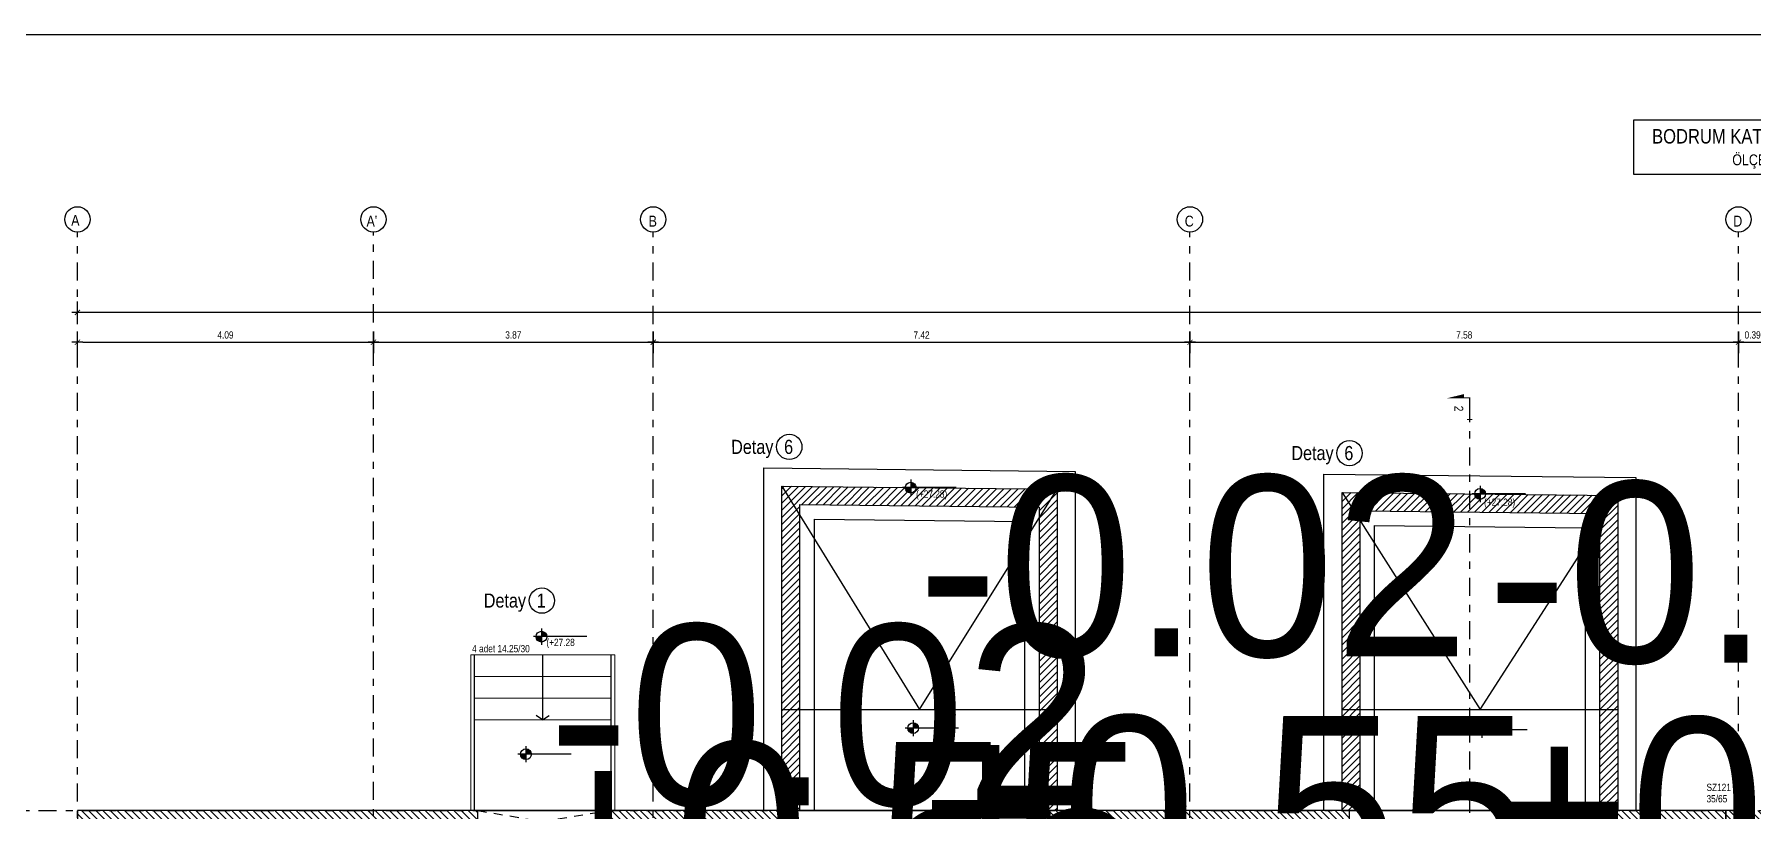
# Model space of a CAD drawing. Header units: metres. Extents: x 419734 to 420376, y 4564732 to 4565123.
# Drawn here: x 419930.48 to 419954.22, y 4565112.12 to 4565122.85 of the extents above; entities that cross this region are included whole.
import ezdxf
from ezdxf.enums import TextEntityAlignment as Align

# ---------------------------------------------------------------- set-up
doc = ezdxf.new("R2018")
doc.units = ezdxf.units.M
for name, pattern in [('CONTINUA', [0]), ('NASCOSTA', [0.375, 0.25, -0.125]), ('TRATTO-PUNTO', [1, 0.5, -0.25, 0, -0.25])]:
    doc.linetypes.add(name, pattern=pattern)
doc.layers.get('Defpoints').update_dxf_attribs({"color": 5})
for name, color, linetype in [("07-ENTITA' COPRENTE", 7, 'Continuous'), ('07-TITOLI', 4, 'CONTINUA'), ('SW_ASSI', 7, 'TRATTO-PUNTO'), ('SW_DIM', 33, 'Continuous'), ('SW_DIR', 33, 'Continuous'), ('SW_MAGRONE', 2, 'Continuous'), ('SW_QUOTE', 1, 'Continuous'), ('SW_SEZIONI_CARPENTERIA', 4, 'Continuous'), ('SW_SOTTILE_02', 1, 'Continuous'), ('SW_TESTI', 2, 'Continuous'), ('SW_TRATT_GRIGIO', 252, 'NASCOSTA'), ('SW_TRATTEGGIO_252', 252, 'Continuous'), ('SW_TXT_TESTI', 1, 'Continuous')]:
    doc.layers.add(name, color=color, linetype=linetype)
doc.layers.add('SWS_STR_Sottili-01', color=9, linetype='Continuous', lineweight=15)
doc.styles.add('Arial Narrow_5', font='ARIALN.TTF', dxfattribs={"height": 0.5})
doc.styles.add('ITALFERR', font='romans.shx', dxfattribs={"width": 0.8})
doc.styles.get("Standard").update_dxf_attribs({"font": 'arial.ttf'})
doc.styles.add('SWS', font='ARIALN.TTF')
doc.dimstyles.new('DIM-SW-50_m', dxfattribs={"dimtxt": 0.1, "dimasz": 0.075, "dimexe": 0.125, "dimexo": 0.125, "dimgap": 0.05, "dimtad": 1, "dimzin": 1, "dimdsep": 46, "dimtxsty": 'SWS', "dimblk1": 'D', "dimblk2": 'D', "dimsah": 1, "dimcen": 0.0075, "dimdle": 0.0625, "dimse1": 1, "dimse2": 1, "dimclrd": 256, "dimclre": 256, "dimclrt": 256, "dimazin": 0, "dimtfac": 0.75, "dimtmove": 1, "dimatfit": 3, "dimldrblk": 'D', "dimfxl": 0.125, "dimtvp": 1.5, "dimtolj": 1, "dimtzin": 0, "dimarcsym": 0})
pattern_1 = [(45, (109.6133, 107.38215), (-0.0494974746831, 0.0494974746831), [])]

# ---------------------------------------------------------------- blocks, each defined once
blk = doc.blocks.new('*U6')
at = {"layer": 'SW_QUOTE', "const_width": 0.0003}
blk.add_lwpolyline([(0, 0), (-0.006, 0), (-0.006, 0.00159)], dxfattribs=at)
at = {"layer": 'SW_QUOTE', "const_width": 0.0003, "flags": 128}
blk.add_lwpolyline([(0, -0.00075), (0, 0.00075)], dxfattribs=at)
at = {"layer": 'SW_QUOTE'}
blk.add_solid([(-0.00585, 0.00159), (-0.00701, 0.00159), (-0.00585, 0.00624)], dxfattribs=at)
at = {"layer": 'SW_TESTI', "color": 3, "style": 'SWS'}
blk.add_attdef('SEZ', text='', height=0.0025, dxfattribs=at).set_placement((-0.003, 0.003), align=Align.MIDDLE)
at = {"layer": 'SW_TESTI', "style": 'SWS'}
for tag, p in [('RIF_DOC_SEC', (-0.003, -0.0055)), ('RIF_DOC', (-0.003, -0.0025))]:
    blk.add_attdef(tag, text='', height=0.002, dxfattribs=at).set_placement(p, align=Align.MIDDLE)
blk = doc.blocks.new('*U571')
at = {"layer": 'SW_TESTI', "color": 3, "style": 'ITALFERR', "width": 0.8}
for tag, p in [('EVENTUALE_1', (0, -0.6)), ('EVENTUALE_2', (0, -1.25))]:
    blk.add_attdef(tag, text='', height=0.3, dxfattribs=at).set_placement(p, align=Align.CENTER)
at = {"layer": 'SW_TESTI', "color": 2, "style": 'ITALFERR', "width": 0.8}
blk.add_attdef('EVENTUALE_3', text='', height=0.3, dxfattribs=at).set_placement((0, -1.9), align=Align.CENTER)
at = {"color": 255}
blk.add_wipeout([(-3.694, 1.5), (-3.694, 0), (3.694, 0), (3.694, 1.5)], dxfattribs=at).dxf.layer = "07-ENTITA' COPRENTE"
at = {"layer": 'SW_SOTTILE_02', "ltscale": 0.02}
blk.add_lwpolyline([(-3.694, 0), (3.694, 0), (3.694, 1.5), (-3.694, 1.5)], close=True, dxfattribs=at)
at = {"layer": 'SW_TESTI', "color": 3, "style": 'ITALFERR', "width": 0.8}
blk.add_attdef('TITOLO', text='', height=0.4, dxfattribs=at).set_placement((0, 0.85), align=Align.CENTER)
at = {"layer": 'SW_TESTI', "color": 2, "style": 'ITALFERR', "width": 0.8}
blk.add_attdef('SCALA', text='', height=0.3, dxfattribs=at).set_placement((0, 0.25), align=Align.CENTER)
blk = doc.blocks.new('*U189')
h = blk.add_hatch(color=256)
h.dxf.hatch_style = 1
h.paths.add_polyline_path([(0, 0), (-0.00149, 0, 0.198912), (-0.00105, -0.00105, 0.198912), (0, -0.00149)])
h.paths.add_polyline_path([(0.00149, 0, 0.198912), (0.00105, 0.00105, 0.198912), (0, 0.00149), (0, 0)])
for p, q in [((0.01253, 0), (-0.00223, 0)), ((0, 0.00223), (0, -0.00223))]:
    blk.add_line(p, q)
blk.add_circle((0, 0), 0.00149)
at = {"color": 2, "lineweight": 30, "flags": 104}
blk.add_attdef('TRAC', text='', height=0.0025, dxfattribs=at).set_placement((0.00191, 0.00337), align=Align.TOP_LEFT)
blk = doc.blocks.new('D')
for p, q in [((-1, 0), (1, 0)), ((0, 2), (0, -2))]:
    blk.add_line(p, q)
at = {"const_width": 0.141}
blk.add_lwpolyline([(0.48, 0.48), (-0.48, -0.48)], dxfattribs=at)
blk = doc.blocks.new('*D609')
at = {"layer": 'Defpoints', "color": 0, "ltscale": 0.5, "transparency": 16777216}
for p in [(419935.166, 4565118.597), (419931.075, 4565112.125), (419935.166, 4565112.125)]:
    blk.add_point(p, dxfattribs=at)
at = {"layer": 'SW_DIM', "lineweight": -2, "ltscale": 0.5, "transparency": 16777216}
blk.add_line((419931.15, 4565118.597), (419935.091, 4565118.597), dxfattribs=at)
at = {"layer": 'SW_DIM', "lineweight": -2, "ltscale": 0.5, "transparency": 16777216, "xscale": 0.075, "yscale": 0.075, "zscale": 0.075, "rotation": 180}
blk.add_blockref('D', (419931.075, 4565118.597), dxfattribs=at)
at = {"layer": 'SW_DIM', "lineweight": -2, "ltscale": 0.5, "transparency": 16777216, "xscale": 0.075, "yscale": 0.075, "zscale": 0.075}
blk.add_blockref('D', (419935.166, 4565118.597), dxfattribs=at)
at = {"layer": 'SW_DIM', "ltscale": 0.5, "transparency": 16777216, "insert": (419933.121, 4565118.698), "char_height": 0.1, "attachment_point": 5, "style": 'SWS'}
blk.add_mtext('\\A1;4.09', dxfattribs=at)
blk = doc.blocks.new('*D610')
at = {"layer": 'Defpoints', "color": 0, "ltscale": 0.5, "transparency": 16777216}
for p in [(419939.031, 4565118.597), (419939.031, 4565118.113), (419935.166, 4565112.125)]:
    blk.add_point(p, dxfattribs=at)
at = {"layer": 'SW_DIM', "lineweight": -2, "ltscale": 0.5, "transparency": 16777216}
blk.add_line((419935.241, 4565118.597), (419938.956, 4565118.597), dxfattribs=at)
at = {"layer": 'SW_DIM', "lineweight": -2, "ltscale": 0.5, "transparency": 16777216, "xscale": 0.075, "yscale": 0.075, "zscale": 0.075, "rotation": 180}
blk.add_blockref('D', (419935.166, 4565118.597), dxfattribs=at)
at = {"layer": 'SW_DIM', "lineweight": -2, "ltscale": 0.5, "transparency": 16777216, "xscale": 0.075, "yscale": 0.075, "zscale": 0.075}
blk.add_blockref('D', (419939.031, 4565118.597), dxfattribs=at)
at = {"layer": 'SW_DIM', "ltscale": 0.5, "transparency": 16777216, "insert": (419937.098, 4565118.698), "char_height": 0.1, "attachment_point": 5, "style": 'SWS'}
blk.add_mtext('\\A1;3.87', dxfattribs=at)
blk = doc.blocks.new('*D611')
at = {"layer": 'Defpoints', "color": 0, "ltscale": 0.5, "transparency": 16777216}
for p in [(419946.448, 4565118.597), (419946.448, 4565118.161), (419939.031, 4565118.113)]:
    blk.add_point(p, dxfattribs=at)
at = {"layer": 'SW_DIM', "lineweight": -2, "ltscale": 0.5, "transparency": 16777216}
blk.add_line((419939.106, 4565118.597), (419946.373, 4565118.597), dxfattribs=at)
at = {"layer": 'SW_DIM', "lineweight": -2, "ltscale": 0.5, "transparency": 16777216, "xscale": 0.075, "yscale": 0.075, "zscale": 0.075, "rotation": 180}
blk.add_blockref('D', (419939.031, 4565118.597), dxfattribs=at)
at = {"layer": 'SW_DIM', "lineweight": -2, "ltscale": 0.5, "transparency": 16777216, "xscale": 0.075, "yscale": 0.075, "zscale": 0.075}
blk.add_blockref('D', (419946.448, 4565118.597), dxfattribs=at)
at = {"layer": 'SW_DIM', "ltscale": 0.5, "transparency": 16777216, "insert": (419942.739, 4565118.697), "char_height": 0.1, "attachment_point": 5, "style": 'SWS'}
blk.add_mtext('\\A1;7.42', dxfattribs=at)
blk = doc.blocks.new('*D612')
at = {"layer": 'Defpoints', "color": 0, "ltscale": 0.5, "transparency": 16777216}
for p in [(419954.028, 4565118.597), (419946.448, 4565118.161), (419954.028, 4565118.169)]:
    blk.add_point(p, dxfattribs=at)
at = {"layer": 'SW_DIM', "lineweight": -2, "ltscale": 0.5, "transparency": 16777216}
blk.add_line((419946.523, 4565118.597), (419953.953, 4565118.597), dxfattribs=at)
at = {"layer": 'SW_DIM', "lineweight": -2, "ltscale": 0.5, "transparency": 16777216, "xscale": 0.075, "yscale": 0.075, "zscale": 0.075, "rotation": 180}
blk.add_blockref('D', (419946.448, 4565118.597), dxfattribs=at)
at = {"layer": 'SW_DIM', "lineweight": -2, "ltscale": 0.5, "transparency": 16777216, "xscale": 0.075, "yscale": 0.075, "zscale": 0.075}
blk.add_blockref('D', (419954.028, 4565118.597), dxfattribs=at)
at = {"layer": 'SW_DIM', "ltscale": 0.5, "transparency": 16777216, "insert": (419950.238, 4565118.698), "char_height": 0.1, "attachment_point": 5, "style": 'SWS'}
blk.add_mtext('\\A1;7.58', dxfattribs=at)
blk = doc.blocks.new('*D613')
at = {"layer": 'Defpoints', "color": 0, "ltscale": 0.5, "transparency": 16777216}
for p in [(419954.418, 4565118.597), (419954.028, 4565118.169), (419954.418, 4565118.184)]:
    blk.add_point(p, dxfattribs=at)
at = {"layer": 'SW_DIM', "lineweight": -2, "ltscale": 0.5, "transparency": 16777216}
blk.add_line((419954.103, 4565118.597), (419954.343, 4565118.597), dxfattribs=at)
at = {"layer": 'SW_DIM', "lineweight": -2, "ltscale": 0.5, "transparency": 16777216, "xscale": 0.075, "yscale": 0.075, "zscale": 0.075, "rotation": 180}
blk.add_blockref('D', (419954.028, 4565118.597), dxfattribs=at)
at = {"layer": 'SW_DIM', "lineweight": -2, "ltscale": 0.5, "transparency": 16777216, "xscale": 0.075, "yscale": 0.075, "zscale": 0.075}
blk.add_blockref('D', (419954.418, 4565118.597), dxfattribs=at)
at = {"layer": 'SW_DIM', "ltscale": 0.5, "transparency": 16777216, "insert": (419954.223, 4565118.698), "char_height": 0.1, "attachment_point": 5, "style": 'SWS'}
blk.add_mtext('\\A1;0.39', dxfattribs=at)
blk = doc.blocks.new('*D619')
at = {"layer": 'Defpoints', "color": 0, "ltscale": 0.5, "transparency": 16777216}
for p in [(419931.075, 4565119.01), (419931.075, 4565118.324), (419979.548, 4565118.324)]:
    blk.add_point(p, dxfattribs=at)
at = {"layer": 'SW_DIM', "lineweight": -2, "ltscale": 0.5, "transparency": 16777216}
blk.add_line((419979.473, 4565119.01), (419931.15, 4565119.01), dxfattribs=at)
at = {"layer": 'SW_DIM', "lineweight": -2, "ltscale": 0.5, "transparency": 16777216, "xscale": 0.075, "yscale": 0.075, "zscale": 0.075, "rotation": 180}
blk.add_blockref('D', (419931.075, 4565119.01), dxfattribs=at)
at = {"layer": 'SW_DIM', "lineweight": -2, "ltscale": 0.5, "transparency": 16777216, "xscale": 0.075, "yscale": 0.075, "zscale": 0.075}
blk.add_blockref('D', (419979.548, 4565119.01), dxfattribs=at)
at = {"layer": 'SW_DIM', "ltscale": 0.5, "transparency": 16777216, "insert": (419955.312, 4565119.111), "char_height": 0.1, "attachment_point": 5, "style": 'SWS'}
blk.add_mtext('\\A1;48.47', dxfattribs=at)

msp = doc.modelspace()

# ---------------------------------------------------------------- hatches: boundary and pattern name
at = {"layer": 'SW_TRATTEGGIO_252'}
h = msp.add_hatch(dxfattribs=at)
h.set_pattern_fill('_USER', color=256, scale=0.07, angle=45, pattern_type=0)
h.set_pattern_definition(pattern_1)
h.paths.add_polyline_path([(419944.61271, 4565116.56583), (419940.80871, 4565116.60793), (419941.05871, 4565116.20244), (419941.05871, 4565116.35515), (419944.36271, 4565116.31859), (419944.36271, 4565116.16587)])
h.paths.add_polyline_path([(419941.05871, 4565116.20244), (419940.80871, 4565116.60793), (419940.80871, 4565113.52294), (419941.05871, 4565113.52294)])
h.paths.add_polyline_path([(419944.61271, 4565116.56583), (419944.36271, 4565116.16587), (419944.36271, 4565113.52294), (419944.61271, 4565113.52294)])
h.paths.add_polyline_path([(419944.61271, 4565113.52294), (419944.36271, 4565113.52294), (419944.36271, 4565112.1248), (419944.61271, 4565112.1248)])
h.paths.add_polyline_path([(419941.05871, 4565113.52294), (419940.80871, 4565113.52294), (419940.80871, 4565112.1248), (419941.05871, 4565112.1248)])
h = msp.add_hatch(dxfattribs=at)
h.set_pattern_fill('_USER', color=256, scale=0.07, angle=45, pattern_type=0)
h.set_pattern_definition(pattern_1)
h.paths.add_polyline_path([(419948.79994, 4565116.12907), (419948.54994, 4565116.52227), (419948.54994, 4565113.52294), (419948.79994, 4565113.52294)])
h.paths.add_polyline_path([(419948.79994, 4565113.52294), (419948.54994, 4565113.52294), (419948.54994, 4565112.1248), (419948.79994, 4565112.1248)])
h.paths.add_polyline_path([(419952.35894, 4565116.48012), (419950.53131, 4565116.50034, -1), (419950.38257, 4565116.50199), (419948.54994, 4565116.52227), (419948.79994, 4565116.12907), (419948.79994, 4565116.26948), (419952.10894, 4565116.23287), (419952.10894, 4565116.09142)])
h.paths.add_polyline_path([(419952.35894, 4565116.48012), (419952.10894, 4565116.09142), (419952.10894, 4565113.52294), (419952.35894, 4565113.52294)])
h.paths.add_polyline_path([(419952.35894, 4565113.52294), (419952.10894, 4565113.52294), (419952.10894, 4565112.1248), (419952.35894, 4565112.1248)])
h.paths.add_polyline_path([(419950.47971, 4565116.28295), (419950.95959, 4565116.28295), (419950.95959, 4565116.49113), (419950.47971, 4565116.49113)], flags=24)
h = msp.add_hatch(dxfattribs=at)
h.set_pattern_fill('_USER', color=256, scale=0.07, angle=135, pattern_type=0)
h.set_pattern_definition([(135, (419903.25018, 4565202.766886), (-0.049497475, -0.049497475), [])])
edge = h.paths.add_edge_path()
edge.add_line((419974.79817, 4565109.9248), (419974.79817, 4565106.3248))
edge.add_line((419974.79817, 4565106.3248), (419970.54817, 4565106.3248))
edge.add_line((419970.54817, 4565106.3248), (419970.54817, 4565108.9248))
edge.add_line((419970.54817, 4565108.9248), (419970.24817, 4565108.9248))
edge.add_line((419970.24817, 4565108.9248), (419970.24817, 4565106.3248))
edge.add_line((419970.24817, 4565106.3248), (419965.99817, 4565106.3248))
edge.add_line((419965.99817, 4565106.3248), (419965.99817, 4565108.9248))
edge.add_line((419965.99817, 4565108.9248), (419965.69817, 4565108.9248))
edge.add_line((419965.69817, 4565108.9248), (419965.69817, 4565106.3248))
edge.add_line((419965.69817, 4565106.3248), (419960.44817, 4565106.3248))
edge.add_line((419960.44817, 4565106.3248), (419960.44817, 4565108.9248))
edge.add_line((419960.44817, 4565108.9248), (419960.14817, 4565108.9248))
edge.add_line((419960.14817, 4565108.9248), (419960.14817, 4565106.0248))
edge.add_line((419960.14817, 4565106.0248), (419965.99817, 4565106.0248))
edge.add_line((419965.99817, 4565106.0248), (419970.24817, 4565106.0248))
edge.add_line((419970.24817, 4565106.0248), (419975.09817, 4565106.0248))
edge.add_line((419975.09817, 4565106.0248), (419975.09817, 4565109.93197))
h.paths.add_polyline_path([(419960.67317, 4565099.3248), (419960.02317, 4565099.3248), (419960.02317, 4565098.9748), (419960.67317, 4565098.9748)])
h.paths.add_polyline_path([(419935.49057, 4565106.6248), (419934.84057, 4565106.6248), (419934.84057, 4565105.9748), (419935.49057, 4565105.9748)])
h.paths.add_polyline_path([(419939.35571, 4565106.6248), (419938.70571, 4565106.6248), (419938.70571, 4565105.9748), (419939.35571, 4565105.9748)])
h.paths.add_polyline_path([(419931.42544, 4565106.6248), (419931.07544, 4565106.6248), (419931.07544, 4565105.9748), (419931.42544, 4565105.9748)])
h.paths.add_polyline_path([(419939.35571, 4565099.3248), (419938.70571, 4565099.3248), (419938.70571, 4565098.9748), (419939.35571, 4565098.9748)])
h.paths.add_polyline_path([(419954.59317, 4565099.6248), (419954.24317, 4565099.6248), (419954.24317, 4565098.9748), (419954.59317, 4565098.9748)])
h.paths.add_polyline_path([(419954.20317, 4565099.6248), (419953.85317, 4565099.6248), (419953.85317, 4565098.9748), (419954.20317, 4565098.9748)])
h.paths.add_polyline_path([(419954.59317, 4565112.1248), (419954.24317, 4565112.1248), (419954.24317, 4565111.4748), (419954.59317, 4565111.4748)])
h.paths.add_polyline_path([(419954.20317, 4565112.1248), (419953.85317, 4565112.1248), (419953.85317, 4565111.4748), (419954.20317, 4565111.4748)])
h.paths.add_polyline_path([(419955.59317, 4565112.1248), (419954.59317, 4565112.1248), (419954.59317, 4565111.8248), (419955.59317, 4565111.8248)])
h.paths.add_polyline_path([(419936.60571, 4565111.8248), (419936.60571, 4565112.1248), (419931.07544, 4565112.1248), (419931.07544, 4565106.6248), (419931.37544, 4565106.6248), (419931.37544, 4565111.8248)])
h.paths.add_polyline_path([(419940.90871, 4565111.8248), (419940.90871, 4565112.1248), (419939.30591, 4565112.1248), (419938.40571, 4565112.1248), (419938.40571, 4565111.8248)])
h.paths.add_polyline_path([(419948.65494, 4565111.8248), (419948.65494, 4565112.1248), (419944.51271, 4565112.1248), (419944.51271, 4565111.8248)])
h.paths.add_polyline_path([(419952.25894, 4565112.1248), (419952.25894, 4565111.8248), (419953.85317, 4565111.8248), (419953.85317, 4565112.1248)])
h.paths.add_polyline_path([(419957.34817, 4565111.8248), (419957.34817, 4565112.1248), (419955.59317, 4565112.1248), (419955.59317, 4565111.8248)])
h.paths.add_polyline_path([(419961.92317, 4565111.8248), (419961.92317, 4565112.1248), (419960.04837, 4565112.1248), (419959.74817, 4565112.1248), (419959.74817, 4565111.8248), (419960.04837, 4565111.8248), (419960.14817, 4565111.8248), (419960.14817, 4565109.9248), (419960.44817, 4565109.9248), (419960.44817, 4565111.8248)])
h.paths.add_polyline_path([(419966.97317, 4565111.8248), (419966.97317, 4565112.1248), (419964.32317, 4565112.1248), (419964.32317, 4565111.8248), (419965.69817, 4565111.8248), (419965.69817, 4565109.9248), (419965.99817, 4565109.9248), (419965.99817, 4565111.8248)])
h.paths.add_polyline_path([(419971.52317, 4565111.8248), (419971.52317, 4565112.1248), (419969.37317, 4565112.1248), (419969.37317, 4565111.8248), (419970.24817, 4565111.8248), (419970.24817, 4565109.9248), (419970.54817, 4565109.9248), (419970.54817, 4565111.8248)])
h.paths.add_polyline_path([(419973.92317, 4565112.1248), (419973.92317, 4565111.8248), (419974.79817, 4565111.8248), (419974.79817, 4565109.9248), (419975.09817, 4565109.93197), (419975.09817, 4565111.8248), (419975.09817, 4565112.1248)])
h.paths.add_polyline_path([(419975.97317, 4565111.8248), (419975.97317, 4565112.1248), (419975.09817, 4565112.1248), (419975.09817, 4565111.8248)])
h.paths.add_polyline_path([(419976.34817, 4565098.9748), (419976.34817, 4565099.2748), (419975.59817, 4565099.2748), (419975.59817, 4565098.9748)])
h.paths.add_polyline_path([(419978.74817, 4565099.2748), (419978.74817, 4565098.9748), (419979.54817, 4565098.9748), (419979.54817, 4565106.6248), (419979.54817, 4565112.1248), (419978.37317, 4565112.1248), (419978.37317, 4565111.8248), (419979.24817, 4565111.8248), (419979.24817, 4565099.2748)])
h.paths.add_polyline_path([(419973.44817, 4565099.2748), (419973.44817, 4565098.9748), (419974.79817, 4565098.9748), (419974.79817, 4565099.2748)])
h.paths.add_polyline_path([(419965.29817, 4565099.2748), (419965.29817, 4565098.9748), (419971.04817, 4565098.9748), (419971.04817, 4565099.2748)])
h.paths.add_polyline_path([(419962.89817, 4565098.9748), (419962.89817, 4565099.2748), (419960.67317, 4565099.2748), (419960.67317, 4565098.9748)])
h.paths.add_polyline_path([(419959.74817, 4565099.2748), (419959.74817, 4565098.9748), (419960.02317, 4565098.9748), (419960.02317, 4565099.2748)])
h.paths.add_polyline_path([(419957.34817, 4565098.9748), (419957.34817, 4565099.2748), (419955.59317, 4565099.2748), (419955.59317, 4565098.9748)])
h.paths.add_polyline_path([(419952.69367, 4565098.9748), (419952.69367, 4565099.2748), (419939.35571, 4565099.2748), (419939.35571, 4565098.9748)])
h.paths.add_polyline_path([(419934.27544, 4565099.2748), (419934.27544, 4565098.9748), (419938.70571, 4565098.9748), (419938.70571, 4565099.2748)])
h.paths.add_polyline_path([(419931.87544, 4565098.9748), (419931.87544, 4565099.2748), (419931.37544, 4565099.2748), (419931.37544, 4565105.9748), (419931.07544, 4565105.9748), (419931.07544, 4565098.9748)])

# ---------------------------------------------------------------- linework, layer by layer
msp.add_line((419805.79921, 4565122.85209), (420103.04921, 4565122.85209))
at = {"linetype": 'ByBlock'}
for points in [[(419936.60571, 4565112.1248), (419938.40571, 4565112.1248), (419938.40571, 4565111.8248), (419936.60571, 4565111.8248)], [(419940.90871, 4565112.1248), (419944.51271, 4565112.1248), (419944.51271, 4565111.8248), (419940.90871, 4565111.8248)], [(419948.65494, 4565112.1248), (419952.25894, 4565112.1248), (419952.25894, 4565111.8248), (419948.65494, 4565111.8248)]]:
    msp.add_lwpolyline(points, close=True, dxfattribs=at)
at = {"layer": 'SW_ASSI', "color": 8, "ltscale": 0.5}
msp.add_line((419950.31315, 4565095.89351), (419950.31315, 4565117.53085), dxfattribs=at)
at = {"layer": 'SW_ASSI', "ltscale": 0.5}
for points in [[(419931.07544, 4565095.44923), (419931.07544, 4565120.12084)], [(419935.16557, 4565095.47219), (419935.16557, 4565120.12084)], [(419939.03071, 4565095.44923), (419939.03071, 4565120.12084)], [(419946.44813, 4565095.44923), (419946.44813, 4565120.12084)], [(419954.02817, 4565095.44923), (419954.02817, 4565120.12084)], [(419928.1377, 4565112.1248), (419981.18249, 4565112.1248)]]:
    msp.add_lwpolyline(points, dxfattribs=at)
at = {"layer": 'SW_MAGRONE'}
for points in [[(419940.55871, 4565112.1248), (419940.55871, 4565116.86071), (419944.86271, 4565116.81308), (419944.86271, 4565112.1248)], [(419948.29994, 4565112.1248), (419948.29994, 4565116.77505), (419952.60894, 4565116.72737), (419952.60894, 4565112.1248)], [(419941.25871, 4565112.1248), (419941.25871, 4565116.15292), (419944.16271, 4565116.12079), (419944.16271, 4565112.1248)], [(419948.99994, 4565112.1248), (419948.99994, 4565116.06726), (419951.90894, 4565116.03507), (419951.90894, 4565112.1248)]]:
    msp.add_lwpolyline(points, dxfattribs=at)
msp.add_lwpolyline([(419931.37544, 4565111.8248), (419939.30591, 4565111.8248), (419946.72334, 4565111.8248), (419953.85317, 4565111.8248), (419953.85317, 4565112.1248), (419946.72334, 4565112.1248), (419939.30591, 4565112.1248), (419931.07544, 4565112.1248), (419931.07544, 4565106.6248), (419931.37544, 4565106.6248)], close=True, dxfattribs=at)
at = {"layer": 'SW_SEZIONI_CARPENTERIA'}
for points in [[(419940.80871, 4565112.1248), (419940.80871, 4565116.60793), (419944.61271, 4565116.56583), (419944.61271, 4565112.1248)], [(419948.54994, 4565112.1248), (419948.54994, 4565116.52227), (419952.35894, 4565116.48012), (419952.35894, 4565112.1248)], [(419941.05871, 4565112.1248), (419941.05871, 4565116.35515), (419944.36271, 4565116.31859), (419944.36271, 4565112.1248)], [(419948.79994, 4565112.1248), (419948.79994, 4565116.26948), (419952.10894, 4565116.23287), (419952.10894, 4565112.1248)]]:
    msp.add_lwpolyline(points, dxfattribs=at)
msp.add_lwpolyline([(419954.20317, 4565112.1248), (419953.85317, 4565112.1248), (419953.85317, 4565111.4748), (419954.20317, 4565111.4748)], close=True, dxfattribs=at)
at = {"layer": 'SW_TRATT_GRIGIO', "ltscale": 0.5}
for points in [[(419936.60571, 4565111.8248), (419938.40571, 4565112.1248)], [(419936.60571, 4565112.1248), (419938.40571, 4565111.8248)]]:
    msp.add_lwpolyline(points, dxfattribs=at)
msp.add_lwpolyline([(419936.60571, 4565112.1248), (419938.40571, 4565112.1248), (419938.40571, 4565111.8248), (419936.60571, 4565111.8248)], close=True, dxfattribs=at)
at = {"layer": 'SW_TXT_TESTI', "linetype": 'ByBlock'}
for p, q in [((419936.56071, 4565112.1248), (419936.56071, 4565114.27929)), ((419938.45071, 4565112.1248), (419938.45071, 4565114.27929)), ((419948.55494, 4565113.52294), (419952.35894, 4565113.52294))]:
    msp.add_line(p, q, dxfattribs=at)
for points in [[(419940.80871, 4565116.60793), (419942.71071, 4565113.52294), (419944.61271, 4565116.56583)], [(419948.54994, 4565116.52227), (419950.45694, 4565113.52294), (419952.35894, 4565116.48012)], [(419937.50321, 4565114.27929), (419937.50321, 4565113.37929)], [(419937.50321, 4565113.37929), (419937.41361, 4565113.43834)], [(419937.50321, 4565113.37929), (419937.5928, 4565113.43834)], [(419940.80871, 4565113.52294), (419944.61271, 4565113.52294)]]:
    msp.add_lwpolyline(points, dxfattribs=at)
at = {"layer": 'SW_TXT_TESTI', "color": 1}
for centre in [(419931.07544, 4565120.29584), (419935.16557, 4565120.29584), (419939.03071, 4565120.29584), (419946.44813, 4565120.29584), (419954.02817, 4565120.29584), (419940.91185, 4565117.15093), (419948.65308, 4565117.06526), (419937.49345, 4565115.02695)]:
    msp.add_circle(centre, 0.175, dxfattribs=at)
at = {"layer": 'SWS_STR_Sottili-01', "color": 1}
for p, q in [((419938.45342, 4565113.97929), (419936.56071, 4565113.97929)), ((419938.45342, 4565113.67929), (419936.56071, 4565113.67929)), ((419938.45342, 4565113.37929), (419936.56071, 4565113.37929))]:
    msp.add_line(p, q, dxfattribs=at)
msp.add_lwpolyline([(419936.51071, 4565112.1248), (419936.51071, 4565114.27929), (419938.50071, 4565114.27929), (419938.50071, 4565112.1248)], dxfattribs=at)

# ---------------------------------------------------------------- block references
ref = msp.add_blockref('*U6', (419950.31315, 4565117.53085), dxfattribs=dict(xscale=-50, yscale=50, zscale=50, rotation=89.99999999999993))
ref.add_attrib('SEZ', '2', dxfattribs={"layer": 'SW_TESTI', "color": 3, "height": 0.125, "rotation": 270, "style": 'SWS'}).set_placement((419950.16315, 4565117.68085), align=Align.MIDDLE)
at = {"layer": '07-TITOLI'}
ref = msp.add_blockref('*U571', (419954.42421, 4565120.91868), dxfattribs=dict(at, xscale=0.5, yscale=0.5, zscale=0.5))
ref.add_attrib('TITOLO', 'BODRUM KAT DONATI PLANI', dxfattribs={"layer": 'SW_TESTI', "color": 3, "height": 0.2, "style": 'SWS'}).set_placement((419954.42421, 4565121.34368), align=Align.CENTER)
ref.add_attrib('SCALA', 'ÖLÇEK 1:50', dxfattribs={"layer": 'SW_TESTI', "height": 0.15, "style": 'SWS'}).set_placement((419954.42421, 4565121.04368), align=Align.CENTER)
at = {"layer": 'SW_QUOTE', "ltscale": 0.5}
ref = msp.add_blockref('*U189', (419942.58908, 4565116.58823), dxfattribs=dict(at, xscale=50, yscale=50, zscale=50))
lines = msp.add_mtext('-0.02', dxfattribs={"layer": '0', "color": 2, "insert": (419942.68483, 4565116.75679), "char_height": 2.5, "attachment_point": 1})
ref.add_attrib('TRAC', '', (419942.68483, 4565116.75679), dxfattribs={"flags": 104}).embed_mtext(lines)
ref = msp.add_blockref('*U189', (419950.45694, 4565116.50116), dxfattribs=dict(at, xscale=50, yscale=50, zscale=50))
lines = msp.add_mtext('-0.02', dxfattribs={"layer": '0', "color": 2, "insert": (419950.55268, 4565116.66973), "char_height": 2.5, "attachment_point": 1})
ref.add_attrib('TRAC', '', (419950.55268, 4565116.66973), dxfattribs={"flags": 104}).embed_mtext(lines)
ref = msp.add_blockref('*U189', (419937.48723, 4565114.52929), dxfattribs=dict(at, xscale=50, yscale=50, zscale=50))
lines = msp.add_mtext('-0.02', dxfattribs={"layer": '0', "color": 2, "insert": (419937.58297, 4565114.69786), "char_height": 2.5, "attachment_point": 1})
ref.add_attrib('TRAC', '', (419937.58297, 4565114.69786), dxfattribs={"flags": 104}).embed_mtext(lines)
ref = msp.add_blockref('*U189', (419942.62365, 4565113.26509), dxfattribs=dict(at, xscale=50, yscale=50, zscale=50))
lines = msp.add_mtext('+0.55', dxfattribs={"layer": '0', "color": 2, "insert": (419942.71939, 4565113.43365), "char_height": 2.5, "attachment_point": 1})
ref.add_attrib('TRAC', '', (419942.71939, 4565113.43365), dxfattribs={"flags": 104}).embed_mtext(lines)
ref = msp.add_blockref('*U189', (419950.48057, 4565113.24266), dxfattribs=dict(at, xscale=50, yscale=50, zscale=50))
lines = msp.add_mtext('+0.55', dxfattribs={"layer": '0', "color": 2, "insert": (419950.57631, 4565113.41123), "char_height": 2.5, "attachment_point": 1})
ref.add_attrib('TRAC', '', (419950.57631, 4565113.41123), dxfattribs={"flags": 104}).embed_mtext(lines)
ref = msp.add_blockref('*U189', (419937.2728, 4565112.90483), dxfattribs=dict(at, xscale=50, yscale=50, zscale=50))
lines = msp.add_mtext('+0.55', dxfattribs={"layer": '0', "color": 2, "insert": (419937.36854, 4565113.07339), "char_height": 2.5, "attachment_point": 1})
ref.add_attrib('TRAC', '', (419937.36854, 4565113.07339), dxfattribs={"flags": 104}).embed_mtext(lines)

# ---------------------------------------------------------------- texts
at = {"layer": 'SW_DIR', "char_height": 0.1, "width": 1.0719735, "attachment_point": 1, "style": 'Arial Narrow_5'}
for s, insert in [('(+27.{\\fArial Narrow|b0|i0|c162|p34;28})', (419942.66439, 4565116.55022)), ('(+27.{\\fArial Narrow|b0|i0|c162|p34;28})', (419950.5116, 4565116.43735)), ('4 adet 1{\\fArial Narrow|b0|i0|c162|p34;4.25}/30', (419936.52902, 4565114.41343)), ('(+27.{\\fArial Narrow|b0|i0|c162|p34;28}', (419937.55567, 4565114.50048))]:
    msp.add_mtext(s, dxfattribs=dict(at, insert=insert))
at = {"layer": 'SW_TXT_TESTI', "color": 4, "style": 'SWS'}
for s, height, p in [('A', 0.15, (419930.9893, 4565120.2079)), ("A'", 0.15, (419935.06988, 4565120.196)), ('B', 0.15, (419938.96836, 4565120.196)), ('C', 0.15, (419946.37623, 4565120.196)), ('D', 0.15, (419953.95627, 4565120.196)), ('Detay', 0.195, (419940.10875, 4565117.05403)), ('6', 0.195, (419940.8402, 4565117.05403)), ('Detay', 0.195, (419947.84998, 4565116.96837)), ('6', 0.195, (419948.58143, 4565116.96837)), ('Detay', 0.195, (419936.69035, 4565114.93006)), ('1', 0.195, (419937.4218, 4565114.93006))]:
    msp.add_text(s, height=height, rotation=0.110239, dxfattribs=at).set_placement(p)
at = {"layer": 'SW_TXT_TESTI', "color": 2, "insert": (419954.00964, 4565112.49642), "char_height": 0.1, "width": 0.4240058, "attachment_point": 3, "line_spacing_factor": 0.943797, "style": 'SWS'}
msp.add_mtext('\\pxql;SZ121 35/65', dxfattribs=at)

# ---------------------------------------------------------------- dimensions: what is measured, and where the dimension line sits
at = {"layer": 'SW_DIM', "ltscale": 0.5}
for base, p1, p2, picture, middle in [((419931.07544, 4565119.01039), (419979.54817, 4565118.32442), (419931.07544, 4565118.32442), '*D619', (419955.31181, 4565119.11145)), ((419935.16557, 4565118.59677), (419931.07544, 4565112.1248), (419935.16557, 4565112.1248), '*D609', (419933.12051, 4565118.69783)), ((419939.03071, 4565118.59677), (419935.16557, 4565112.1248), (419939.03071, 4565118.11265), '*D610', (419937.09814, 4565118.69783)), ((419946.44813, 4565118.59677), (419939.03071, 4565118.11265), (419946.44813, 4565118.161), '*D611', (419942.73942, 4565118.69697)), ((419954.02817, 4565118.59677), (419946.44813, 4565118.161), (419954.02817, 4565118.16911), '*D612', (419950.23815, 4565118.69783)), ((419954.41817, 4565118.59677), (419954.02817, 4565118.16911), (419954.41817, 4565118.18427), '*D613', (419954.22317, 4565118.69783))]:
    dim = msp.add_linear_dim(base=base, p1=p1, p2=p2, dimstyle='DIM-SW-50_m', dxfattribs=at)
    dim.commit()
    dim.dimension.update_dxf_attribs({"geometry": picture, "text_midpoint": middle})

doc.saveas('drawing.dxf')
